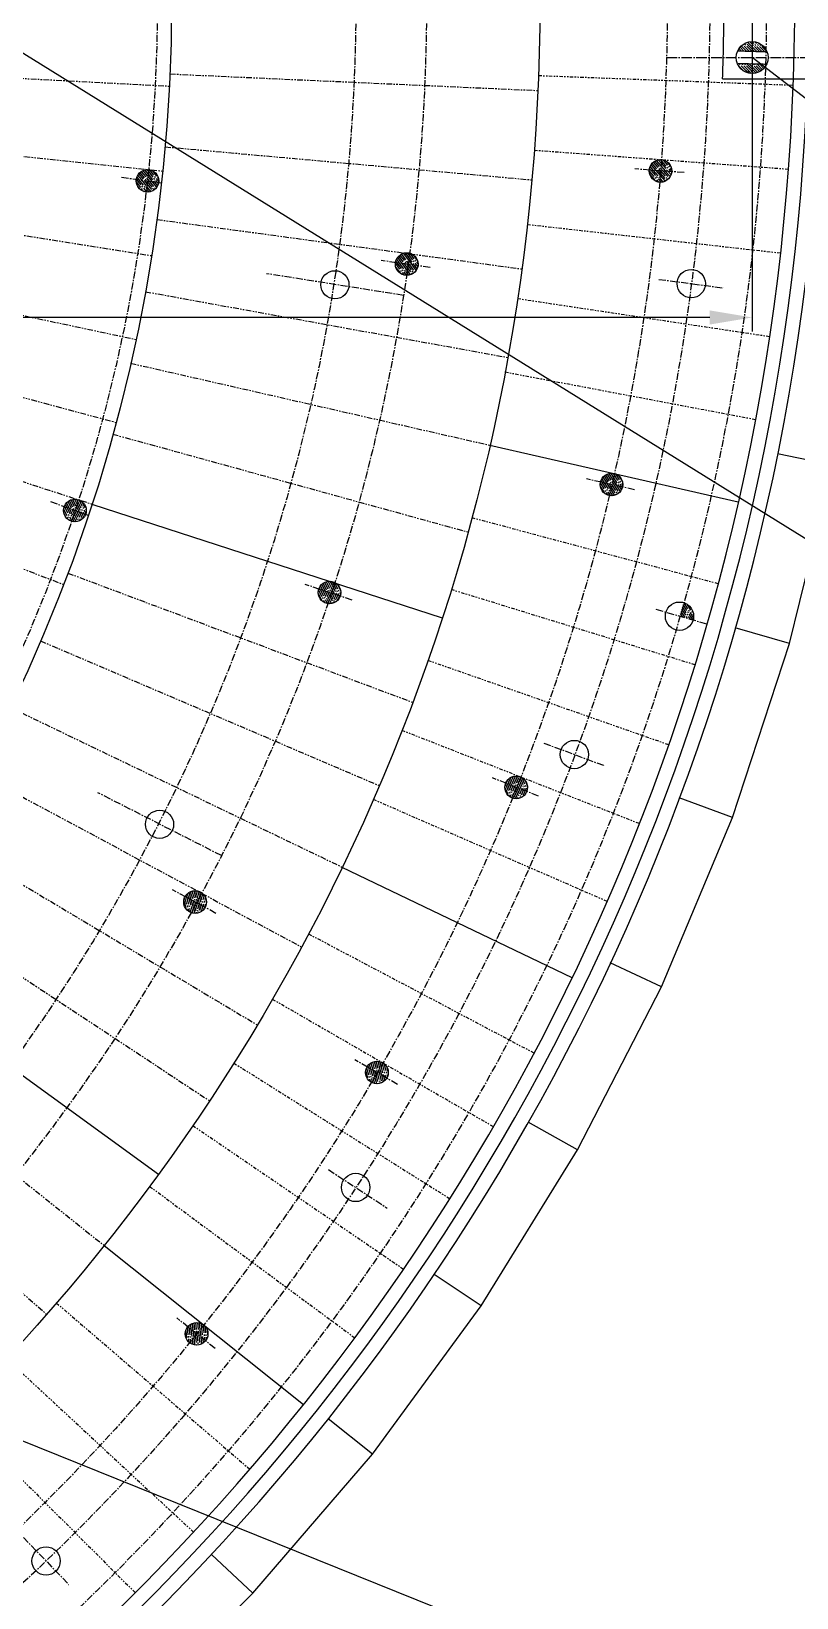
# Model space of a CAD drawing. Header units: inches. Extents: x 8 to 1207, y 9 to 860.
# Drawn here: x 450.7 to 504.7, y 174.7 to 285.3 of the extents above; entities that cross this region are included whole.
import ezdxf

# ---------------------------------------------------------------- set-up
doc = ezdxf.new("R2010")
doc.units = ezdxf.units.IN
doc.header["$MEASUREMENT"] = 0
doc.linetypes.add('LICENT1', pattern=[0.59, 0.5, -0.03, 0.03, -0.03])
doc.linetypes.add('LIDIVIDE', pattern=[0.65, 0.4, -0.05, 0.05, -0.05, 0.05, -0.05])
for name, color, linetype in [('1', 2, 'Continuous'), ('2', 1, 'Continuous'), ('3', 3, 'LICENT1')]:
    doc.layers.add(name, color=color, linetype=linetype)

msp = doc.modelspace()

# ---------------------------------------------------------------- linework, layer by layer
at = {"layer": '1', "linetype": 'Continuous'}
for p, q in [((554.79, 218.76), (443.01, 288.15)), ((501.55, 287.13), (501.55, 264.11)), ((554.79, 242.46), (501.55, 283.47)), ((498.55, 265.11), (348.56, 265.11)), ((375.21, 215.87), (501.99, 164.83))]:
    msp.add_line(p, q, dxfattribs=at)
at = {"layer": '1', "linetype": 'LICENT1'}
for p, q in [((501.34, 283.91), (500.88, 284.37)), ((501.52, 283.91), (500.99, 284.44)), ((501.55, 284.05), (501.1, 284.5)), ((501.55, 284.23), (501.23, 284.55)), ((501.55, 284.41), (501.38, 284.58)), ((501.55, 284.58), (501.54, 284.59)), ((502.24, 283.89), (501.55, 284.58)), ((502.06, 283.9), (501.55, 284.41)), ((502.42, 283.89), (501.73, 284.58)), ((502.59, 283.9), (501.98, 284.51)), ((500.61, 283.94), (500.55, 283.99)), ((500.79, 283.93), (500.62, 284.1)), ((500.97, 283.92), (500.7, 284.2)), ((501.15, 283.92), (500.78, 284.29)), ((501.88, 283.9), (501.55, 284.23)), ((501.7, 283.91), (501.55, 284.05)), ((500.95, 282.53), (500.58, 282.9)), ((501.13, 282.52), (500.6, 283.06)), ((501.32, 282.52), (500.79, 283.05)), ((500.98, 282.5), (500.95, 282.53)), ((501.5, 282.52), (500.97, 283.05)), ((501.28, 282.38), (501.13, 282.52)), ((501.55, 282.64), (501.15, 283.04)), ((501.49, 282.35), (501.32, 282.52)), ((501.55, 282.81), (501.33, 283.03)), ((501.55, 282.46), (501.5, 282.52)), ((501.55, 282.99), (501.51, 283.03)), ((502.04, 282.5), (501.55, 282.99)), ((501.86, 282.51), (501.55, 282.81)), ((501.68, 282.51), (501.55, 282.64)), ((501.66, 282.35), (501.55, 282.46)), ((501.81, 282.38), (501.68, 282.51)), ((502.18, 282.54), (501.69, 283.03)), ((501.95, 282.42), (501.86, 282.51)), ((502.28, 282.61), (501.88, 283.02)), ((502.07, 282.47), (502.04, 282.5)), ((502.37, 282.7), (502.06, 283.02)), ((502.45, 282.8), (502.24, 283.01)), ((502.52, 282.9), (502.42, 283.01)), ((458.53, 275.49), (458.88, 275.06)), ((458.66, 275.53), (458.9, 275.23)), ((458.8, 275.55), (458.92, 275.41)), ((458.97, 275.55), (459.65, 274.7)), ((459.18, 275.49), (459.64, 274.92)), ((494.29, 275.62), (494.39, 275.51)), ((494.34, 275.76), (494.56, 275.5)), ((494.39, 275.51), (495.02, 274.78)), ((494.4, 275.88), (494.74, 275.49)), ((494.47, 275.99), (494.91, 275.47)), ((494.56, 276.07), (495.08, 275.48)), ((494.56, 275.5), (495.03, 274.95)), ((494.66, 276.15), (495.09, 275.65)), ((494.74, 275.49), (495.05, 275.13)), ((494.78, 276.2), (495.11, 275.83)), ((494.91, 276.24), (495.12, 276)), ((495.06, 276.26), (495.13, 276.18)), ((495.09, 275.65), (495.27, 275.45)), ((495.11, 275.83), (495.44, 275.43)), ((495.12, 276), (495.62, 275.42)), ((495.13, 276.18), (495.8, 275.41)), ((495.24, 276.24), (495.88, 275.51)), ((495.49, 276.15), (495.82, 275.77)), ((458.06, 274.68), (458.62, 273.99)), ((458.07, 274.87), (458.07, 274.87)), ((458.07, 274.87), (458.76, 274.01)), ((458.1, 275.03), (458.25, 274.84)), ((458.16, 275.15), (458.43, 274.82)), ((458.24, 275.26), (458.62, 274.79)), ((458.25, 274.84), (458.78, 274.19)), ((458.32, 275.35), (458.8, 274.76)), ((458.42, 275.43), (458.86, 274.88)), ((458.43, 274.82), (458.8, 274.36)), ((458.62, 274.79), (458.82, 274.54)), ((458.8, 274.76), (458.84, 274.71)), ((458.82, 274.54), (459.22, 274.04)), ((458.84, 274.71), (459.33, 274.11)), ((458.86, 274.88), (458.98, 274.74)), ((458.88, 275.06), (459.16, 274.71)), ((458.9, 275.23), (459.34, 274.69)), ((458.92, 275.41), (459.52, 274.66)), ((458.98, 274.74), (459.42, 274.19)), ((459.16, 274.71), (459.51, 274.29)), ((459.34, 274.69), (459.57, 274.4)), ((459.52, 274.66), (459.63, 274.54)), ((494.28, 275.45), (494.94, 274.67)), ((494.32, 275.21), (494.71, 274.75)), ((494.91, 275.47), (495.06, 275.3)), ((495.02, 274.78), (495.12, 274.66)), ((495.03, 274.95), (495.26, 274.68)), ((495.05, 275.13), (495.39, 274.73)), ((495.06, 275.3), (495.51, 274.79)), ((495.08, 275.48), (495.09, 275.46)), ((495.09, 275.46), (495.61, 274.86)), ((495.27, 275.45), (495.69, 274.95)), ((495.44, 275.43), (495.77, 275.06)), ((495.62, 275.42), (495.83, 275.18)), ((495.8, 275.41), (495.87, 275.33)), ((458.16, 274.36), (458.32, 274.16)), ((458.76, 274.01), (458.81, 273.96)), ((458.78, 274.19), (458.96, 273.96)), ((458.8, 274.36), (459.1, 273.99)), ((476.36, 268.92), (476.97, 268.1)), ((476.38, 269.09), (476.47, 268.97)), ((476.44, 269.23), (476.64, 268.95)), ((476.47, 268.97), (477.05, 268.2)), ((476.5, 269.34), (476.82, 268.92)), ((476.59, 269.44), (476.99, 268.9)), ((476.64, 268.95), (477.08, 268.37)), ((476.68, 269.52), (477.16, 268.89)), ((476.79, 269.59), (477.18, 269.06)), ((476.82, 268.92), (477.11, 268.54)), ((476.91, 269.64), (477.21, 269.24)), ((476.99, 268.9), (477.13, 268.72)), ((477.04, 269.67), (477.23, 269.41)), ((477.16, 268.89), (477.17, 268.88)), ((477.17, 268.88), (477.64, 268.24)), ((477.18, 269.06), (477.34, 268.85)), ((477.19, 269.68), (477.26, 269.59)), ((477.21, 269.24), (477.52, 268.83)), ((477.23, 269.41), (477.69, 268.8)), ((477.26, 269.59), (477.87, 268.78)), ((477.34, 268.85), (477.74, 268.33)), ((477.37, 269.65), (477.96, 268.87)), ((477.61, 269.53), (477.91, 269.13)), ((476.38, 268.67), (476.75, 268.19)), ((477.05, 268.2), (477.14, 268.08)), ((477.08, 268.37), (477.29, 268.09)), ((477.11, 268.54), (477.42, 268.12)), ((477.13, 268.72), (477.54, 268.18)), ((477.52, 268.83), (477.82, 268.43)), ((477.69, 268.8), (477.88, 268.55)), ((477.87, 268.78), (477.93, 268.69)), ((490.82, 253.42), (491.37, 252.55)), ((490.87, 253.59), (490.94, 253.47)), ((490.93, 253.72), (491.11, 253.43)), ((490.94, 253.47), (491.46, 252.64)), ((491.01, 253.83), (491.29, 253.39)), ((491.1, 253.92), (491.46, 253.35)), ((491.11, 253.43), (491.5, 252.81)), ((491.2, 253.99), (491.62, 253.32)), ((491.29, 253.39), (491.54, 252.98)), ((491.31, 254.05), (491.66, 253.5)), ((491.43, 254.09), (491.7, 253.67)), ((491.57, 254.11), (491.74, 253.84)), ((491.66, 253.5), (491.8, 253.27)), ((491.7, 253.67), (491.98, 253.23)), ((491.72, 254.1), (491.78, 254.01)), ((491.74, 253.84), (492.15, 253.19)), ((491.78, 254.01), (492.32, 253.15)), ((491.9, 254.06), (492.41, 253.24)), ((492.13, 253.93), (492.39, 253.5)), ((453.57, 252.26), (453.82, 251.77)), ((453.71, 252.28), (453.88, 251.94)), ((453.85, 252.27), (453.93, 252.1)), ((490.83, 253.17), (491.15, 252.66)), ((491.46, 253.35), (491.58, 253.15)), ((491.46, 252.64), (491.54, 252.52)), ((491.5, 252.81), (491.69, 252.51)), ((491.54, 252.98), (491.82, 252.54)), ((491.58, 253.15), (491.94, 252.58)), ((491.62, 253.32), (491.63, 253.31)), ((491.63, 253.31), (492.05, 252.64)), ((491.8, 253.27), (492.15, 252.72)), ((491.98, 253.23), (492.24, 252.81)), ((492.15, 253.19), (492.32, 252.92)), ((492.32, 253.15), (492.38, 253.06)), ((452.94, 251.57), (453.35, 250.78)), ((452.98, 251.23), (453.09, 251.01)), ((452.99, 251.76), (452.99, 251.75)), ((452.99, 251.75), (453.49, 250.77)), ((453.06, 251.9), (453.17, 251.69)), ((453.14, 252.01), (453.34, 251.62)), ((453.17, 251.69), (453.55, 250.94)), ((453.23, 252.1), (453.51, 251.56)), ((453.34, 252.17), (453.68, 251.5)), ((453.34, 251.62), (453.6, 251.1)), ((453.45, 252.23), (453.77, 251.6)), ((453.51, 251.56), (453.66, 251.27)), ((453.66, 251.27), (453.95, 250.71)), ((453.68, 251.5), (453.71, 251.44)), ((453.71, 251.44), (454.06, 250.75)), ((453.77, 251.6), (453.85, 251.44)), ((453.82, 251.77), (454.03, 251.37)), ((453.85, 251.44), (454.17, 250.81)), ((453.88, 251.94), (454.2, 251.31)), ((453.93, 252.1), (454.37, 251.25)), ((454.01, 252.23), (454.51, 251.26)), ((454.03, 251.37), (454.27, 250.89)), ((454.2, 252.13), (454.54, 251.47)), ((454.2, 251.31), (454.37, 250.98)), ((454.37, 251.25), (454.44, 251.1)), ((453.49, 250.77), (453.52, 250.71)), ((453.55, 250.94), (453.68, 250.68)), ((453.6, 251.1), (453.82, 250.68)), ((470.92, 245.62), (471.19, 245.08)), ((470.94, 245.86), (471.39, 244.95)), ((470.99, 246.02), (471.06, 245.9)), ((471.06, 245.9), (471.49, 245.03)), ((471.07, 246.15), (471.22, 245.84)), ((471.16, 246.25), (471.39, 245.79)), ((471.22, 245.84), (471.55, 245.19)), ((471.26, 246.33), (471.56, 245.73)), ((471.36, 246.4), (471.72, 245.69)), ((471.39, 245.79), (471.61, 245.36)), ((471.48, 246.44), (471.78, 245.86)), ((471.56, 245.73), (471.66, 245.53)), ((471.61, 246.47), (471.83, 246.03)), ((471.72, 245.69), (471.73, 245.67)), ((471.73, 245.67), (472.08, 244.97)), ((471.74, 246.48), (471.89, 246.19)), ((471.78, 245.86), (471.9, 245.62)), ((471.83, 246.03), (472.06, 245.56)), ((471.89, 246.46), (471.94, 246.36)), ((471.89, 246.19), (472.23, 245.51)), ((471.9, 245.62), (472.19, 245.03)), ((471.94, 246.36), (472.4, 245.45)), ((472.06, 246.4), (472.5, 245.53)), ((472.28, 246.24), (472.51, 245.8)), ((471.49, 245.03), (471.56, 244.89)), ((471.55, 245.19), (471.71, 244.88)), ((471.61, 245.36), (471.84, 244.89)), ((471.66, 245.53), (471.97, 244.92)), ((472.06, 245.56), (472.29, 245.12)), ((472.23, 245.51), (472.37, 245.23)), ((472.4, 245.45), (472.45, 245.36)), ((496.57, 244.51), (496.99, 243.84)), ((496.61, 244.67), (497.17, 243.79)), ((496.66, 244.84), (497.35, 243.74)), ((496.73, 244.96), (497.41, 243.87)), ((496.94, 244.86), (497.42, 244.1)), ((496.43, 244.03), (496.45, 244)), ((496.47, 244.19), (496.63, 243.95)), ((496.52, 244.35), (496.81, 243.89)), ((484.28, 232.43), (484.41, 232.11)), ((484.37, 232.53), (484.58, 232.05)), ((484.47, 232.6), (484.74, 231.98)), ((484.58, 232.66), (484.9, 231.94)), ((484.7, 232.7), (484.97, 232.1)), ((484.83, 232.72), (485.03, 232.26)), ((484.97, 232.72), (485.09, 232.43)), ((485.09, 232.43), (485.4, 231.73)), ((485.12, 232.69), (485.16, 232.59)), ((485.16, 232.59), (485.57, 231.66)), ((485.28, 232.62), (485.67, 231.73)), ((485.49, 232.46), (485.69, 232)), ((484.1, 231.91), (484.34, 231.35)), ((484.13, 232.15), (484.54, 231.21)), ((484.19, 232.31), (484.25, 232.18)), ((484.25, 232.18), (484.64, 231.29)), ((484.41, 232.11), (484.7, 231.45)), ((484.58, 232.05), (484.77, 231.61)), ((484.64, 231.29), (484.7, 231.15)), ((484.7, 231.45), (484.84, 231.13)), ((484.74, 231.98), (484.83, 231.77)), ((484.77, 231.61), (484.98, 231.13)), ((484.83, 231.77), (485.11, 231.15)), ((484.9, 231.94), (484.91, 231.92)), ((484.91, 231.92), (485.22, 231.19)), ((484.97, 232.1), (485.07, 231.85)), ((485.03, 232.26), (485.24, 231.79)), ((485.07, 231.85), (485.33, 231.26)), ((485.24, 231.79), (485.44, 231.33)), ((485.4, 231.73), (485.53, 231.43)), ((485.57, 231.66), (485.61, 231.56)), ((462, 224.6), (462.23, 223.84)), ((462.13, 224.62), (462.31, 223.99)), ((462.25, 224.62), (462.4, 224.15)), ((462.39, 224.61), (462.48, 224.3)), ((461.42, 223.91), (461.59, 223.32)), ((461.48, 224.14), (461.77, 223.16)), ((461.57, 224.29), (461.61, 224.16)), ((461.61, 224.16), (461.88, 223.22)), ((461.67, 224.4), (461.77, 224.07)), ((461.77, 224.49), (461.92, 223.99)), ((461.77, 224.07), (461.97, 223.38)), ((461.88, 224.55), (462.08, 223.9)), ((461.92, 223.99), (462.06, 223.53)), ((462.06, 223.53), (462.2, 223.03)), ((462.08, 223.9), (462.14, 223.68)), ((462.14, 223.68), (462.33, 223.03)), ((462.23, 223.84), (462.23, 223.82)), ((462.23, 223.82), (462.45, 223.06)), ((462.31, 223.99), (462.39, 223.73)), ((462.39, 223.73), (462.57, 223.11)), ((462.4, 224.15), (462.54, 223.65)), ((462.48, 224.3), (462.7, 223.56)), ((462.53, 224.56), (462.56, 224.46)), ((462.54, 223.65), (462.68, 223.17)), ((462.56, 224.46), (462.85, 223.48)), ((462.69, 224.47), (462.97, 223.54)), ((462.7, 223.56), (462.79, 223.26)), ((462.85, 223.48), (462.88, 223.38)), ((462.88, 224.28), (463.02, 223.8)), ((461.88, 223.22), (461.93, 223.08)), ((461.97, 223.38), (462.07, 223.04)), ((474.63, 212.45), (474.77, 211.95)), ((474.74, 212.51), (474.92, 211.86)), ((474.86, 212.55), (475.07, 211.79)), ((474.99, 212.57), (475.16, 211.94)), ((475.12, 212.58), (475.24, 212.09)), ((475.25, 212.55), (475.33, 212.25)), ((475.39, 212.5), (475.42, 212.4)), ((474.27, 211.88), (474.42, 211.29)), ((474.33, 212.11), (474.6, 211.12)), ((474.42, 212.26), (474.46, 212.12)), ((474.46, 212.12), (474.71, 211.18)), ((474.52, 212.37), (474.61, 212.04)), ((474.61, 212.04), (474.8, 211.33)), ((474.77, 211.95), (474.89, 211.49)), ((474.8, 211.33), (474.89, 211)), ((474.89, 211.49), (475.03, 210.98)), ((474.92, 211.86), (474.98, 211.64)), ((474.98, 211.64), (475.15, 210.98)), ((475.07, 211.79), (475.07, 211.77)), ((475.07, 211.77), (475.28, 211.01)), ((475.16, 211.94), (475.23, 211.68)), ((475.23, 211.68), (475.39, 211.05)), ((475.24, 212.09), (475.38, 211.59)), ((475.33, 212.25), (475.53, 211.51)), ((475.38, 211.59), (475.51, 211.11)), ((475.42, 212.4), (475.68, 211.42)), ((475.53, 211.51), (475.61, 211.2)), ((475.55, 212.41), (475.8, 211.47)), ((475.68, 211.42), (475.71, 211.31)), ((475.73, 212.22), (475.86, 211.73)), ((474.71, 211.18), (474.75, 211.04)), ((461.66, 193.76), (461.78, 192.74)), ((461.77, 193.89), (461.79, 193.75)), ((461.79, 193.75), (461.9, 192.79)), ((461.89, 193.99), (461.93, 193.64)), ((461.93, 193.64), (462.01, 192.92)), ((462.01, 194.05), (462.07, 193.53)), ((462.13, 194.1), (462.2, 193.42)), ((462.25, 194.12), (462.34, 193.33)), ((462.38, 194.12), (462.45, 193.47)), ((462.51, 194.1), (462.56, 193.61)), ((462.64, 194.06), (462.67, 193.74)), ((462.67, 193.74), (462.76, 192.98)), ((462.77, 193.99), (462.78, 193.88)), ((462.78, 193.88), (462.9, 192.87)), ((462.91, 193.88), (463.02, 192.91)), ((463.06, 193.66), (463.12, 193.16)), ((461.56, 193.54), (461.63, 192.94)), ((461.9, 192.79), (461.92, 192.64)), ((462.01, 192.92), (462.05, 192.57)), ((462.07, 193.53), (462.12, 193.06)), ((462.12, 193.06), (462.18, 192.54)), ((462.2, 193.42), (462.23, 193.2)), ((462.23, 193.2), (462.31, 192.52)), ((462.34, 193.33), (462.34, 193.31)), ((462.34, 193.31), (462.43, 192.53)), ((462.45, 193.47), (462.48, 193.2)), ((462.48, 193.2), (462.55, 192.55)), ((462.56, 193.61), (462.62, 193.09)), ((462.62, 193.09), (462.68, 192.6)), ((462.76, 192.98), (462.79, 192.67)), ((462.9, 192.87), (462.91, 192.77))]:
    msp.add_line(p, q, dxfattribs=at)
at = {"layer": '1', "linetype": 'LIDIVIDE'}
for p, q in [((434.44, 282.81), (460.4, 281.45)), ((460.44, 282.31), (486.42, 281.14)), ((434.07, 278.17), (459.93, 275.45)), ((460.1, 277.16), (485.99, 274.83)), ((433.46, 273.55), (459.14, 269.48)), ((459.52, 272.03), (485.28, 268.54)), ((432.61, 268.96), (458.05, 263.56)), ((458.71, 266.93), (484.29, 262.29)), ((431.53, 264.43), (456.64, 257.7)), ((457.67, 261.88), (483.02, 256.09)), ((430.2, 259.97), (454.93, 251.93)), ((456.41, 256.87), (481.48, 249.96)), ((428.65, 255.57), (452.92, 246.26)), ((453.23, 247.06), (477.57, 237.93)), ((451.3, 242.27), (475.21, 232.05)), ((449.17, 237.57), (472.59, 226.29)), ((446.83, 232.97), (469.72, 220.65)), ((444.28, 228.49), (466.6, 215.15)), ((441.53, 224.12), (463.23, 209.79)), ((435.47, 215.77), (455.8, 199.56)), ((432.16, 211.81), (451.74, 194.7))]:
    msp.add_line(p, q, dxfattribs=at)
at = {"layer": '1', "linetype": 'LIDIVIDE', "ltscale": 0.6}
for p, q in [((486.46, 282.2), (504.45, 281.52)), ((486.16, 276.93), (504.11, 275.59)), ((485.67, 271.68), (503.56, 269.67)), ((484.98, 266.45), (502.78, 263.77)), ((484.1, 261.26), (501.79, 257.91)), ((481.75, 250.98), (499.14, 246.32)), ((480.29, 245.91), (497.49, 240.6)), ((478.65, 240.9), (495.64, 234.95)), ((476.81, 235.96), (493.57, 229.38)), ((474.79, 231.08), (491.29, 223.89)), ((470.22, 221.58), (486.13, 213.17)), ((467.67, 216.97), (483.26, 207.97)), ((464.95, 212.45), (480.19, 202.88)), ((462.06, 208.04), (476.93, 197.9)), ((459.01, 203.74), (473.49, 193.05)), ((452.43, 195.5), (466.08, 183.76)), ((448.92, 191.56), (462.11, 179.32)), ((445.26, 187.77), (457.99, 175.04))]:
    msp.add_line(p, q, dxfattribs=at)
at = {"layer": '1', "linetype": 'Continuous'}
msp.add_solid([(498.55, 265.61), (498.55, 264.61), (501.55, 265.11)], dxfattribs=at)
at = {"layer": '2', "linetype": 'Continuous'}
for p, q in [((499.46, 281.97), (510.41, 281.97)), ((483.02, 256.09), (500.57, 252.09)), ((507.27, 254.67), (503.35, 255.47)), ((504.19, 242.09), (507.27, 254.67)), ((454.93, 251.93), (479.66, 243.9)), ((504.19, 242.09), (500.35, 243.19)), ((500.15, 229.78), (504.19, 242.09)), ((500.15, 229.78), (496.4, 231.18)), ((495.14, 217.83), (500.15, 229.78)), ((472.59, 226.29), (488.81, 218.48)), ((438.6, 219.87), (459.63, 204.59)), ((495.14, 217.83), (491.52, 219.52)), ((489.22, 206.31), (495.14, 217.83)), ((489.22, 206.31), (485.73, 208.28)), ((482.41, 195.29), (489.22, 206.31)), ((455.8, 199.56), (469.87, 188.33)), ((482.41, 195.29), (479.09, 197.52)), ((474.75, 184.83), (482.41, 195.29)), ((474.75, 184.83), (471.62, 187.32)), ((466.3, 175.01), (474.75, 184.83)), ((466.3, 175.01), (463.37, 177.74)), ((457.11, 165.89), (466.3, 175.01))]:
    msp.add_line(p, q, dxfattribs=at)
for centre, radius in [((345.56, 287.47), 141), ((345.56, 287.47), 115), ((501.55, 283.47), 1.12), ((458.86, 274.76), 0.8), ((495.08, 275.46), 0.8), ((477.16, 268.88), 0.8), ((472.09, 267.42), 0.995), ((497.25, 267.5), 1), ((491.62, 253.31), 0.8), ((453.74, 251.48), 0.8), ((471.71, 245.68), 0.8), ((496.42, 244.01), 1), ((489, 234.24), 1), ((484.89, 231.92), 0.8), ((459.71, 229.31), 0.995), ((462.22, 223.82), 0.8), ((475.06, 211.78), 0.8), ((473.56, 203.66), 1), ((462.33, 193.32), 0.8), ((451.7, 177.28), 1)]:
    msp.add_circle(centre, radius, dxfattribs=at)
for centre, radius, start, end in [((345.56, 287.47), 159, 358.0177, 178.0177), ((345.56, 287.47), 161, 179.2882, 358.0423), ((345.56, 287.47), 160, 179.2838, 358.0301), ((345.56, 287.47), 159, 179.2793, 358.0177), ((345.56, 287.47), 154, 357.9533, 359.4791), ((505.55, 439.9), 156.04, 268.156, 268.9146), ((505.55, 439.02), 156.04, 268.1466, 268.9074)]:
    msp.add_arc(centre, radius, start, end, dxfattribs=at)
at = {"layer": '3', "ltscale": 1.5}
msp.add_line((495.5, 283.47), (531.07, 283.47), dxfattribs=at)
at = {"layer": '3'}
for p, q in [((496.75, 275.34), (493.27, 275.6)), ((457.03, 275.01), (459.84, 274.62)), ((478.82, 268.64), (475.36, 269.13)), ((476.93, 266.67), (467.27, 268.2)), ((494.96, 267.8), (499.53, 267.2)), ((493.25, 252.94), (489.85, 253.71)), ((452.01, 252.11), (454.67, 251.14)), ((473.31, 245.15), (470, 246.25)), ((498.34, 243.45), (494.72, 244.49)), ((486.84, 235.05), (491.16, 233.44)), ((486.46, 231.31), (483.21, 232.59)), ((464.08, 227.1), (455.36, 231.54)), ((463.69, 223.02), (460.63, 224.69)), ((476.51, 210.94), (473.49, 212.68)), ((471.63, 204.92), (475.78, 202.21)), ((463.64, 192.28), (460.92, 194.45)), ((450.1, 178.94), (453.3, 175.62))]:
    msp.add_line(p, q, dxfattribs=at)
for centre, radius in [((345.56, 287.47), 157), ((345.56, 287.47), 153), ((345.56, 287.47), 150), ((345.56, 287.47), 133), ((345.57, 287.46), 128), ((345.56, 287.47), 114)]:
    msp.add_circle(centre, radius, dxfattribs=at)

doc.saveas('drawing.dxf')
